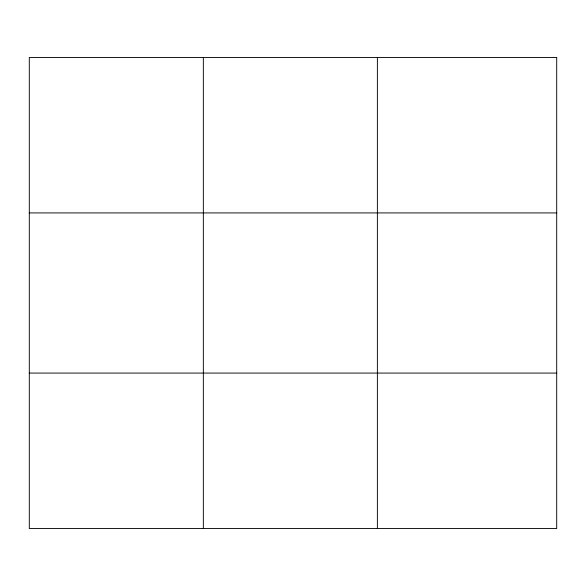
<?xml version="1.0" encoding="UTF-8"?>
<svg xmlns="http://www.w3.org/2000/svg" width="586" height="586" viewBox="0 0 586 586"><rect width="100%" height="100%" fill="white"/><g stroke="black" fill="none" stroke-linecap="round" stroke-linejoin="round"><path stroke-width="0.88" d="M203.342 57.472L203.342 528.528M377.384 57.472L377.384 528.528M29.3 212.923L556.7 212.923M29.3 373.077L556.7 373.077M556.7 57.472L556.7 528.528L29.3 528.528L29.3 57.472L556.7 57.472"/></g></svg>
